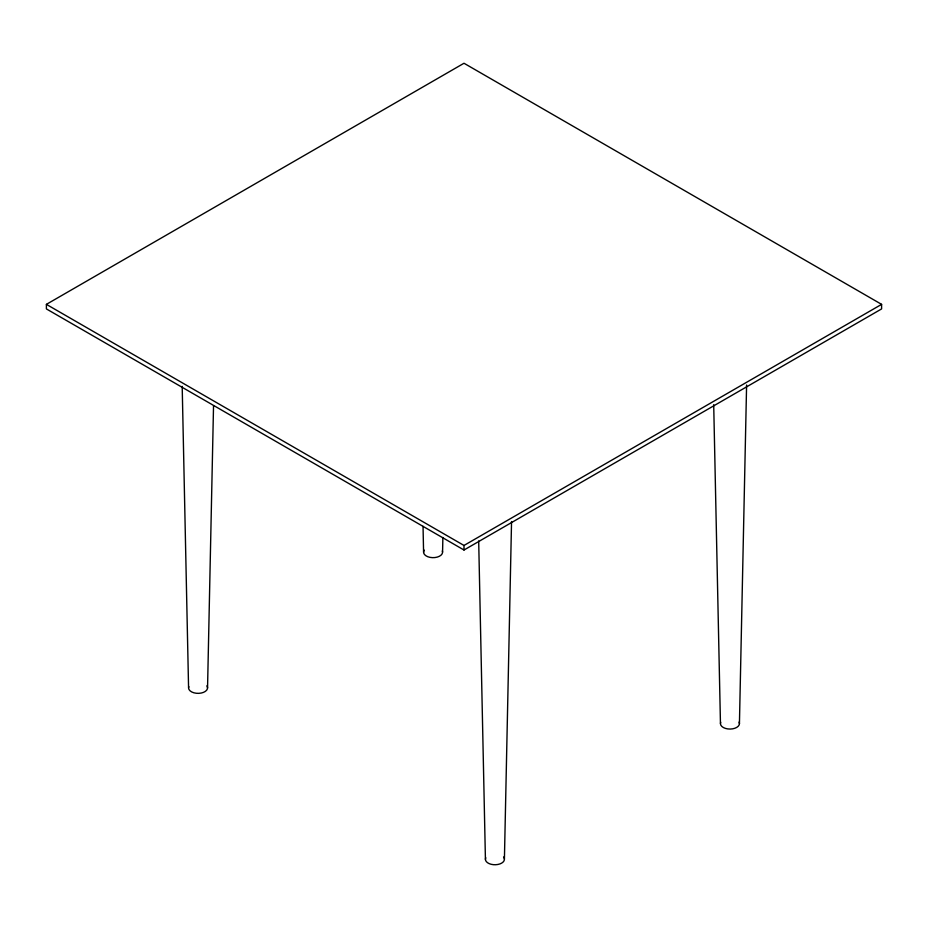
<?xml version="1.0" encoding="UTF-8"?>
<svg xmlns="http://www.w3.org/2000/svg" width="928" height="928" viewBox="0 0 928 928"><rect width="100%" height="100%" fill="white"/><g stroke="black" fill="none" stroke-linecap="round" stroke-linejoin="round"><path stroke-width="1.39" d="M207.547 688.042L213.533 405.756M442.575 552.009L442.876 537.521M504.414 859.084L511.548 521.524M739.43 723.747L746.599 385.004M46.4 304.361L464 63.255L881.6 304.361L881.6 308.92L464 550.014L46.4 308.92L46.4 304.361L464 545.455L881.6 304.361M713.702 404.678L720.453 723.399M478.686 540.954L485.425 859.432M423.04 526.304L423.586 552.357M182.19 386.361L188.57 687.694M464 545.455L464 550.014M442.32 550.907A9.5 5.487 0 0 1 432.378 557.647A9.5 5.487 0 0 1 424.258 550.142M206.874 685.827A9.5 5.487 0 0 1 198.754 693.344A9.5 5.487 0 0 1 188.825 686.604M739.071 722.065A9.5 5.487 0 0 1 730.15 729.06A9.5 5.487 0 0 1 720.696 722.309M503.568 856.985A9.5 5.487 0 0 1 495.633 864.734A9.5 5.487 0 0 1 485.785 857.75"/></g></svg>
